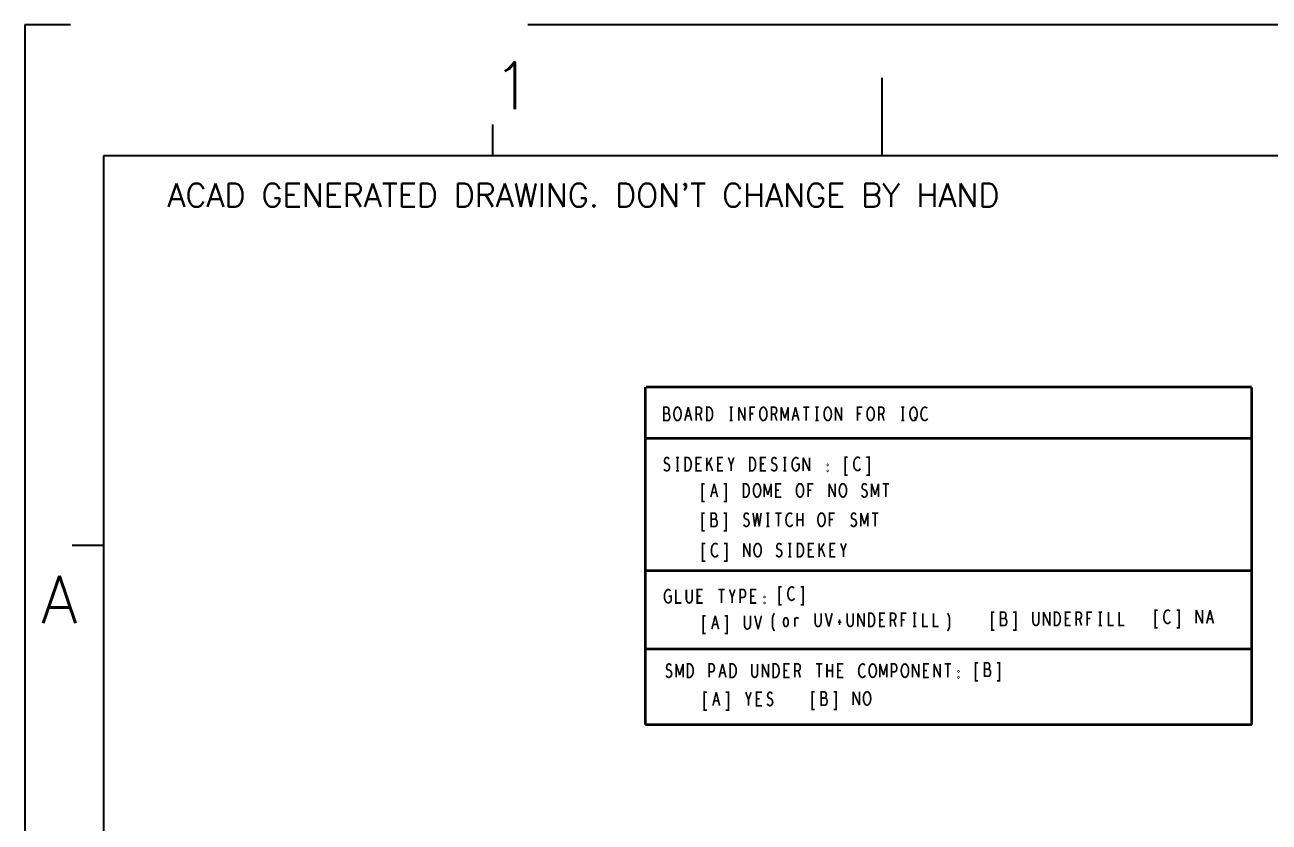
# Model space of a CAD drawing. Header units: millimetres. Extents: x 3885 to 4350, y -149 to 182.
# Drawn here: x 3884.5 to 3978.8, y 121.5 to 181.8 of the extents above; entities that cross this region are included whole.
import ezdxf

# ---------------------------------------------------------------- set-up
doc = ezdxf.new("R2010")
doc.units = ezdxf.units.MM
doc.header["$LTSCALE"] = 23.1
doc.linetypes.add('PHANTOM', pattern=[29.5, 9.5, -1.5, 3, -1.5, 3, -1.5, 9.5])
doc.layers.get('0').update_dxf_attribs({"linetype": 'CONTINUOUS'})
doc.layers.add('0PAPERF', color=2, linetype='PHANTOM', plot=False)
doc.styles.add('SIMPLEX', font='simplex.shx')

msp = doc.modelspace()

# ---------------------------------------------------------------- linework, layer by layer
for p, q in [((3949.477, 171.94), (3949.477, 177.839)), ((3919.984, 171.94), (3919.984, 174.299)), ((3890.491, 171.94), (3890.491, -143.045)), ((4345.863, 171.94), (3890.491, 171.94)), ((3890.491, 142.447), (3888.131, 142.447))]:
    msp.add_line(p, q)
for points, const_width in [([(3931.54, 154.428), (3931.54, 128.879)], 0.203), ([(3931.594, 154.431), (3977.479, 154.431)], 0.203), ([(3977.479, 154.411), (3977.479, 128.881)], 0.203), ([(3933.25, 152.432), (3933.291, 152.483), (3933.321, 152.568), (3933.342, 152.686), (3933.321, 152.788), (3933.281, 152.856), (3933.209, 152.907), (3932.935, 152.907), (3932.935, 151.891), (3933.27, 151.891), (3933.342, 151.958), (3933.382, 152.06), (3933.403, 152.178), (3933.382, 152.297), (3933.321, 152.399), (3933.25, 152.432), (3932.935, 152.432)], 0.127), ([(3934.54, 151.891), (3934.794, 152.907)], 0.127), ([(3934.794, 152.907), (3935.048, 151.891)], 0.127), ([(3935.404, 151.891), (3935.404, 152.907), (3935.658, 152.907), (3935.739, 152.856), (3935.79, 152.788), (3935.81, 152.653), (3935.79, 152.517), (3935.729, 152.432), (3935.658, 152.382), (3935.404, 152.382)], 0.127), ([(3937.924, 152.907), (3938.168, 152.907)], 0.127), ([(3938.046, 152.907), (3938.046, 151.891)], 0.127), ([(3938.625, 151.891), (3938.625, 152.907)], 0.127), ([(3938.625, 152.907), (3939.092, 151.891)], 0.127), ([(3939.092, 151.891), (3939.092, 152.907)], 0.127), ([(3939.478, 151.891), (3939.478, 152.907), (3939.864, 152.907)], 0.127), ([(3941.094, 151.891), (3941.094, 152.907), (3941.348, 152.907), (3941.429, 152.856), (3941.48, 152.788), (3941.5, 152.653), (3941.48, 152.517), (3941.419, 152.432), (3941.348, 152.382), (3941.094, 152.382)], 0.127), ([(3941.845, 151.891), (3941.845, 152.907)], 0.127), ([(3941.845, 152.907), (3942.11, 152.06)], 0.127), ([(3942.11, 152.06), (3942.374, 152.907)], 0.127), ([(3942.374, 152.907), (3942.374, 151.891)], 0.127), ([(3942.668, 151.891), (3942.922, 152.907)], 0.127), ([(3942.922, 152.907), (3943.176, 151.891)], 0.127), ([(3943.502, 152.907), (3943.969, 152.907)], 0.127), ([(3943.735, 152.907), (3943.735, 151.891)], 0.127), ([(3944.426, 152.907), (3944.67, 152.907)], 0.127), ([(3944.548, 152.907), (3944.548, 151.891)], 0.127), ([(3945.94, 151.891), (3945.94, 152.907)], 0.127), ([(3945.94, 152.907), (3946.407, 151.891)], 0.127), ([(3946.407, 151.891), (3946.407, 152.907)], 0.127), ([(3947.606, 151.891), (3947.606, 152.907), (3947.992, 152.907)], 0.127), ([(3949.222, 151.891), (3949.222, 152.907), (3949.476, 152.907), (3949.557, 152.856), (3949.608, 152.788), (3949.628, 152.653), (3949.608, 152.517), (3949.547, 152.432), (3949.476, 152.382), (3949.222, 152.382)], 0.127), ([(3950.929, 152.907), (3951.172, 152.907)], 0.127), ([(3951.05, 152.907), (3951.05, 151.891)], 0.127), ([(3952.9, 152.822), (3952.839, 152.873), (3952.767, 152.907), (3952.686, 152.907), (3952.595, 152.856), (3952.524, 152.771), (3952.473, 152.67), (3952.432, 152.5), (3952.422, 152.348), (3952.442, 152.195), (3952.473, 152.094), (3952.534, 151.992), (3952.605, 151.924), (3952.676, 151.891), (3952.747, 151.891), (3952.818, 151.924), (3952.879, 151.975), (3952.93, 152.043)], 0.127), ([(3934.957, 152.246), (3934.632, 152.246)], 0.127), ([(3935.658, 152.382), (3935.81, 151.891)], 0.127), ([(3937.924, 151.891), (3938.168, 151.891)], 0.127), ([(3939.722, 152.416), (3939.478, 152.416)], 0.127), ([(3941.348, 152.382), (3941.5, 151.891)], 0.127), ([(3943.085, 152.246), (3942.76, 152.246)], 0.127), ([(3944.426, 151.891), (3944.67, 151.891)], 0.127), ([(3947.85, 152.416), (3947.606, 152.416)], 0.127), ([(3949.476, 152.382), (3949.628, 151.891)], 0.127), ([(3950.929, 151.891), (3951.172, 151.891)], 0.127), ([(3951.945, 152.162), (3952.066, 151.891)], 0.127), ([(3931.551, 150.54), (3977.479, 150.54)], 0.203), ([(3932.955, 148.216), (3933.037, 148.131), (3933.128, 148.081), (3933.209, 148.081), (3933.291, 148.131), (3933.352, 148.216), (3933.382, 148.335), (3933.362, 148.453), (3933.311, 148.555), (3933.22, 148.622), (3933.098, 148.656), (3933.027, 148.724), (3932.996, 148.843), (3933.016, 148.961), (3933.067, 149.046), (3933.138, 149.097), (3933.209, 149.097), (3933.281, 149.063), (3933.342, 148.978)], 0.127), ([(3933.86, 149.097), (3934.104, 149.097)], 0.127), ([(3933.982, 149.097), (3933.982, 148.081)], 0.127), ([(3935.81, 148.081), (3935.404, 148.081), (3935.404, 149.097), (3935.81, 149.097)], 0.127), ([(3936.197, 148.081), (3936.197, 149.097)], 0.127), ([(3936.583, 149.097), (3936.197, 148.47)], 0.127), ([(3937.436, 148.081), (3937.03, 148.081), (3937.03, 149.097), (3937.436, 149.097)], 0.127), ([(3938.046, 148.081), (3938.046, 148.538), (3937.842, 149.097)], 0.127), ([(3938.249, 149.097), (3938.046, 148.538)], 0.127), ([(3940.687, 148.081), (3940.281, 148.081), (3940.281, 149.097), (3940.687, 149.097)], 0.127), ([(3941.083, 148.216), (3941.165, 148.131), (3941.256, 148.081), (3941.337, 148.081), (3941.419, 148.131), (3941.48, 148.216), (3941.51, 148.335), (3941.49, 148.453), (3941.439, 148.555), (3941.348, 148.622), (3941.226, 148.656), (3941.155, 148.724), (3941.124, 148.843), (3941.144, 148.961), (3941.195, 149.046), (3941.266, 149.097), (3941.337, 149.097), (3941.409, 149.063), (3941.47, 148.978)], 0.127), ([(3941.988, 149.097), (3942.232, 149.097)], 0.127), ([(3942.11, 149.097), (3942.11, 148.081)], 0.127), ([(3942.983, 148.589), (3943.187, 148.589), (3943.187, 148.284), (3943.126, 148.182), (3943.055, 148.114), (3942.953, 148.081), (3942.851, 148.114), (3942.78, 148.182), (3942.719, 148.284), (3942.679, 148.402), (3942.658, 148.538), (3942.658, 148.656), (3942.679, 148.758), (3942.719, 148.876), (3942.78, 148.978), (3942.841, 149.046), (3942.922, 149.097), (3942.994, 149.097), (3943.075, 149.063), (3943.136, 148.995)], 0.127), ([(3943.502, 148.081), (3943.502, 149.097)], 0.127), ([(3943.502, 149.097), (3943.969, 148.081)], 0.127), ([(3943.969, 148.081), (3943.969, 149.097)], 0.127), ([(3946.875, 149.119), (3946.671, 149.119), (3946.671, 147.765), (3946.875, 147.765)], 0.127), ([(3947.809, 149.035), (3947.748, 149.085), (3947.677, 149.119), (3947.596, 149.119), (3947.505, 149.068), (3947.433, 148.984), (3947.383, 148.882), (3947.342, 148.713), (3947.332, 148.56), (3947.352, 148.408), (3947.383, 148.306), (3947.444, 148.205), (3947.515, 148.137), (3947.586, 148.103), (3947.657, 148.103), (3947.728, 148.137), (3947.789, 148.188), (3947.84, 148.256)], 0.127), ([(3948.297, 147.765), (3948.5, 147.765), (3948.5, 149.119), (3948.297, 149.119)], 0.127), ([(3933.86, 148.081), (3934.104, 148.081)], 0.127), ([(3935.648, 148.606), (3935.404, 148.606)], 0.127), ([(3936.644, 148.081), (3936.369, 148.758)], 0.127), ([(3937.273, 148.606), (3937.03, 148.606)], 0.127), ([(3940.525, 148.606), (3940.281, 148.606)], 0.127), ([(3941.988, 148.081), (3942.232, 148.081)], 0.127), ([(3936.047, 147.115), (3935.844, 147.115), (3935.844, 145.761), (3936.047, 145.761)], 0.127), ([(3936.504, 146.099), (3936.758, 147.115)], 0.127), ([(3936.758, 147.115), (3937.012, 146.099)], 0.127), ([(3937.47, 145.761), (3937.673, 145.761), (3937.673, 147.115), (3937.47, 147.115)], 0.127), ([(3940.558, 146.099), (3940.558, 147.115)], 0.127), ([(3940.558, 147.115), (3940.822, 146.269)], 0.127), ([(3940.822, 146.269), (3941.087, 147.115)], 0.127), ([(3941.087, 147.115), (3941.087, 146.099)], 0.127), ([(3941.838, 146.099), (3941.432, 146.099), (3941.432, 147.115), (3941.838, 147.115)], 0.127), ([(3943.881, 146.099), (3943.881, 147.115), (3944.267, 147.115)], 0.127), ([(3945.465, 146.099), (3945.465, 147.115)], 0.127), ([(3945.465, 147.115), (3945.933, 146.099)], 0.127), ([(3945.933, 146.099), (3945.933, 147.115)], 0.127), ([(3947.924, 146.235), (3948.005, 146.15), (3948.097, 146.099), (3948.178, 146.099), (3948.259, 146.15), (3948.32, 146.235), (3948.351, 146.353), (3948.331, 146.472), (3948.28, 146.573), (3948.188, 146.641), (3948.066, 146.675), (3947.995, 146.743), (3947.965, 146.861), (3947.985, 146.98), (3948.036, 147.064), (3948.107, 147.115), (3948.178, 147.115), (3948.249, 147.081), (3948.31, 146.997)], 0.127), ([(3948.686, 146.099), (3948.686, 147.115)], 0.127), ([(3948.686, 147.115), (3948.95, 146.269)], 0.127), ([(3948.95, 146.269), (3949.215, 147.115)], 0.127), ([(3949.215, 147.115), (3949.215, 146.099)], 0.127), ([(3949.529, 147.115), (3949.997, 147.115)], 0.127), ([(3949.763, 147.115), (3949.763, 146.099)], 0.127), ([(3936.921, 146.455), (3936.596, 146.455)], 0.127), ([(3941.676, 146.624), (3941.432, 146.624)], 0.127), ([(3944.124, 146.624), (3943.881, 146.624)], 0.127), ([(3936.047, 144.893), (3935.844, 144.893), (3935.844, 143.539), (3936.047, 143.539)], 0.127), ([(3936.84, 144.419), (3936.88, 144.47), (3936.911, 144.555), (3936.931, 144.673), (3936.911, 144.775), (3936.87, 144.843), (3936.799, 144.893), (3936.525, 144.893), (3936.525, 143.877), (3936.86, 143.877), (3936.931, 143.945), (3936.972, 144.047), (3936.992, 144.165), (3936.972, 144.284), (3936.911, 144.385), (3936.84, 144.419), (3936.525, 144.419)], 0.127), ([(3937.47, 143.539), (3937.673, 143.539), (3937.673, 144.893), (3937.47, 144.893)], 0.127), ([(3938.983, 144.013), (3939.065, 143.928), (3939.156, 143.877), (3939.237, 143.877), (3939.319, 143.928), (3939.38, 144.013), (3939.41, 144.131), (3939.39, 144.25), (3939.339, 144.352), (3939.248, 144.419), (3939.126, 144.453), (3939.055, 144.521), (3939.024, 144.639), (3939.044, 144.758), (3939.095, 144.843), (3939.166, 144.893), (3939.237, 144.893), (3939.309, 144.86), (3939.369, 144.775)], 0.127), ([(3939.705, 144.893), (3939.847, 143.877)], 0.127), ([(3939.847, 143.877), (3940.01, 144.893)], 0.127), ([(3940.01, 144.893), (3940.172, 143.877)], 0.127), ([(3940.172, 143.877), (3940.314, 144.893)], 0.127), ([(3940.7, 144.893), (3940.944, 144.893)], 0.127), ([(3940.822, 144.893), (3940.822, 143.877)], 0.127), ([(3941.401, 144.893), (3941.869, 144.893)], 0.127), ([(3941.635, 144.893), (3941.635, 143.877)], 0.127), ([(3942.671, 144.809), (3942.611, 144.86), (3942.539, 144.893), (3942.458, 144.893), (3942.367, 144.843), (3942.296, 144.758), (3942.245, 144.656), (3942.204, 144.487), (3942.194, 144.335), (3942.214, 144.182), (3942.245, 144.081), (3942.306, 143.979), (3942.377, 143.911), (3942.448, 143.877), (3942.519, 143.877), (3942.59, 143.911), (3942.651, 143.962), (3942.702, 144.03)], 0.127), ([(3943.047, 143.877), (3943.047, 144.893)], 0.127), ([(3943.474, 144.385), (3943.047, 144.385)], 0.127), ([(3943.474, 144.893), (3943.474, 143.877)], 0.127), ([(3945.506, 143.877), (3945.506, 144.893), (3945.892, 144.893)], 0.127), ([(3945.75, 144.402), (3945.506, 144.402)], 0.127), ([(3947.111, 144.013), (3947.193, 143.928), (3947.284, 143.877), (3947.365, 143.877), (3947.447, 143.928), (3947.508, 144.013), (3947.538, 144.131), (3947.518, 144.25), (3947.467, 144.352), (3947.376, 144.419), (3947.254, 144.453), (3947.183, 144.521), (3947.152, 144.639), (3947.172, 144.758), (3947.223, 144.843), (3947.294, 144.893), (3947.365, 144.893), (3947.437, 144.86), (3947.497, 144.775)], 0.127), ([(3947.873, 143.877), (3947.873, 144.893)], 0.127), ([(3947.873, 144.893), (3948.138, 144.047)], 0.127), ([(3948.138, 144.047), (3948.402, 144.893)], 0.127), ([(3948.402, 144.893), (3948.402, 143.877)], 0.127), ([(3948.717, 144.893), (3949.184, 144.893)], 0.127), ([(3948.95, 144.893), (3948.95, 143.877)], 0.127), ([(3940.7, 143.877), (3940.944, 143.877)], 0.127), ([(3936.087, 142.592), (3935.884, 142.592), (3935.884, 141.238), (3936.087, 141.238)], 0.127), ([(3937.022, 142.508), (3936.961, 142.559), (3936.889, 142.592), (3936.808, 142.592), (3936.717, 142.542), (3936.646, 142.457), (3936.595, 142.356), (3936.554, 142.186), (3936.544, 142.034), (3936.564, 141.881), (3936.595, 141.78), (3936.656, 141.678), (3936.727, 141.61), (3936.798, 141.576), (3936.869, 141.576), (3936.94, 141.61), (3937.001, 141.661), (3937.052, 141.729)], 0.127), ([(3937.509, 141.238), (3937.712, 141.238), (3937.712, 142.592), (3937.509, 142.592)], 0.127), ([(3939.003, 141.576), (3939.003, 142.592)], 0.127), ([(3939.003, 142.592), (3939.47, 141.576)], 0.127), ([(3939.47, 141.576), (3939.47, 142.592)], 0.127), ([(3941.461, 141.712), (3941.543, 141.627), (3941.634, 141.576), (3941.715, 141.576), (3941.797, 141.627), (3941.858, 141.712), (3941.888, 141.83), (3941.868, 141.949), (3941.817, 142.051), (3941.726, 142.118), (3941.604, 142.152), (3941.533, 142.22), (3941.502, 142.338), (3941.522, 142.457), (3941.573, 142.542), (3941.644, 142.592), (3941.715, 142.592), (3941.787, 142.559), (3941.848, 142.474)], 0.127), ([(3942.366, 142.592), (3942.61, 142.592)], 0.127), ([(3942.488, 142.592), (3942.488, 141.576)], 0.127), ([(3944.316, 141.576), (3943.91, 141.576), (3943.91, 142.592), (3944.316, 142.592)], 0.127), ([(3944.702, 141.576), (3944.702, 142.592)], 0.127), ([(3945.089, 142.592), (3944.702, 141.966)], 0.127), ([(3945.942, 141.576), (3945.536, 141.576), (3945.536, 142.592), (3945.942, 142.592)], 0.127), ([(3946.552, 141.576), (3946.552, 142.034), (3946.348, 142.592)], 0.127), ([(3946.755, 142.592), (3946.552, 142.034)], 0.127), ([(3942.366, 141.576), (3942.61, 141.576)], 0.127), ([(3944.154, 142.102), (3943.91, 142.102)], 0.127), ([(3945.15, 141.576), (3944.875, 142.254)], 0.127), ([(3945.779, 142.102), (3945.536, 142.102)], 0.127), ([(3931.594, 140.542), (3977.469, 140.542)], 0.203), ([(3933.309, 138.591), (3933.512, 138.591), (3933.512, 138.286), (3933.451, 138.185), (3933.38, 138.117), (3933.279, 138.083), (3933.177, 138.117), (3933.106, 138.185), (3933.045, 138.286), (3933.004, 138.405), (3932.984, 138.54), (3932.984, 138.659), (3933.004, 138.761), (3933.045, 138.879), (3933.106, 138.981), (3933.167, 139.048), (3933.248, 139.099), (3933.319, 139.099), (3933.4, 139.065), (3933.461, 138.998)], 0.127), ([(3933.858, 139.099), (3933.858, 138.083), (3934.264, 138.083)], 0.127), ([(3934.65, 139.099), (3934.65, 138.371), (3934.691, 138.219), (3934.772, 138.117), (3934.874, 138.083), (3934.975, 138.117), (3935.057, 138.219), (3935.097, 138.371), (3935.097, 139.099)], 0.127), ([(3935.89, 138.083), (3935.483, 138.083), (3935.483, 139.099), (3935.89, 139.099)], 0.127), ([(3935.727, 138.608), (3935.483, 138.608)], 0.127), ([(3937.078, 139.099), (3937.546, 139.099)], 0.127), ([(3937.312, 139.099), (3937.312, 138.083)], 0.127), ([(3938.125, 138.083), (3938.125, 138.54), (3937.922, 139.099)], 0.127), ([(3938.328, 139.099), (3938.125, 138.54)], 0.127), ([(3938.734, 138.083), (3938.734, 139.099), (3938.978, 139.099), (3939.06, 139.048), (3939.121, 138.93), (3939.141, 138.794), (3939.121, 138.659), (3939.07, 138.557), (3938.978, 138.507), (3938.734, 138.507)], 0.127), ([(3939.954, 138.083), (3939.547, 138.083), (3939.547, 139.099), (3939.954, 139.099)], 0.127), ([(3939.791, 138.608), (3939.547, 138.608)], 0.127), ([(3941.879, 139.3), (3941.676, 139.3), (3941.676, 137.946), (3941.879, 137.946)], 0.127), ([(3942.814, 139.216), (3942.753, 139.266), (3942.682, 139.3), (3942.601, 139.3), (3942.509, 139.249), (3942.438, 139.165), (3942.387, 139.063), (3942.347, 138.894), (3942.336, 138.741), (3942.357, 138.589), (3942.387, 138.487), (3942.448, 138.386), (3942.519, 138.318), (3942.59, 138.284), (3942.662, 138.284), (3942.733, 138.318), (3942.794, 138.369), (3942.844, 138.437)], 0.127), ([(3943.302, 137.946), (3943.505, 137.946), (3943.505, 139.3), (3943.302, 139.3)], 0.127), ([(3936.126, 137.118), (3935.923, 137.118), (3935.923, 135.763), (3936.126, 135.763)], 0.127), ([(3936.584, 136.102), (3936.838, 137.118)], 0.127), ([(3936.838, 137.118), (3937.092, 136.102)], 0.127), ([(3937.549, 135.763), (3937.752, 135.763), (3937.752, 137.118), (3937.549, 137.118)], 0.127), ([(3939.053, 137.118), (3939.053, 136.39), (3939.093, 136.237), (3939.174, 136.136), (3939.276, 136.102), (3939.378, 136.136), (3939.459, 136.237), (3939.5, 136.39), (3939.5, 137.118)], 0.127), ([(3939.835, 137.118), (3940.089, 136.102)], 0.127), ([(3940.089, 136.102), (3940.343, 137.118)], 0.127), ([(3941.328, 135.956), (3941.227, 136.125), (3941.176, 136.294), (3941.176, 136.972), (3941.227, 137.141), (3941.328, 137.31)], 0.127), ([(3942.863, 136.836), (3942.913, 136.904), (3942.964, 136.955), (3943.035, 136.972), (3943.086, 136.955), (3943.147, 136.904)], 0.127), ([(3942.863, 136.294), (3942.863, 136.972)], 0.127), ([(3944.407, 137.31), (3944.407, 136.582), (3944.447, 136.43), (3944.529, 136.328), (3944.63, 136.294), (3944.732, 136.328), (3944.813, 136.43), (3944.854, 136.582), (3944.854, 137.31)], 0.127), ([(3945.189, 137.31), (3945.443, 136.294)], 0.127), ([(3945.443, 136.294), (3945.697, 137.31)], 0.127), ([(3946.144, 136.633), (3946.388, 136.633)], 0.127), ([(3946.256, 136.853), (3946.256, 136.413)], 0.127), ([(3946.845, 137.31), (3946.845, 136.582), (3946.886, 136.43), (3946.967, 136.328), (3947.069, 136.294), (3947.17, 136.328), (3947.252, 136.43), (3947.292, 136.582), (3947.292, 137.31)], 0.127), ([(3947.648, 136.294), (3947.648, 137.31)], 0.127), ([(3947.648, 137.31), (3948.115, 136.294)], 0.127), ([(3948.115, 136.294), (3948.115, 137.31)], 0.127), ([(3949.71, 136.294), (3949.304, 136.294), (3949.304, 137.31), (3949.71, 137.31)], 0.127), ([(3949.548, 136.819), (3949.304, 136.819)], 0.127), ([(3950.117, 136.294), (3950.117, 137.31), (3950.371, 137.31), (3950.452, 137.26), (3950.503, 137.192), (3950.523, 137.056), (3950.503, 136.921), (3950.442, 136.836), (3950.371, 136.785), (3950.117, 136.785)], 0.127), ([(3950.371, 136.785), (3950.523, 136.294)], 0.127), ([(3950.94, 136.294), (3950.94, 137.31), (3951.326, 137.31)], 0.127), ([(3951.184, 136.819), (3950.94, 136.819)], 0.127), ([(3951.824, 137.31), (3952.067, 137.31)], 0.127), ([(3951.946, 137.31), (3951.946, 136.294)], 0.127), ([(3952.555, 137.31), (3952.555, 136.294), (3952.962, 136.294)], 0.127), ([(3953.368, 137.31), (3953.368, 136.294), (3953.774, 136.294)], 0.127), ([(3954.435, 135.956), (3954.536, 136.125), (3954.587, 136.294), (3954.587, 136.972), (3954.536, 137.141), (3954.435, 137.31)], 0.127), ([(3957.984, 137.39), (3957.781, 137.39), (3957.781, 136.035), (3957.984, 136.035)], 0.127), ([(3958.776, 136.915), (3958.817, 136.966), (3958.847, 137.051), (3958.868, 137.169), (3958.847, 137.271), (3958.807, 137.339), (3958.736, 137.39), (3958.461, 137.39), (3958.461, 136.374), (3958.797, 136.374), (3958.868, 136.441), (3958.908, 136.543), (3958.929, 136.661), (3958.908, 136.78), (3958.847, 136.882), (3958.776, 136.915), (3958.461, 136.915)], 0.127), ([(3959.406, 136.035), (3959.609, 136.035), (3959.609, 137.39), (3959.406, 137.39)], 0.127), ([(3960.91, 137.39), (3960.91, 136.661), (3960.951, 136.509), (3961.032, 136.407), (3961.133, 136.374), (3961.235, 136.407), (3961.316, 136.509), (3961.357, 136.661), (3961.357, 137.39)], 0.127), ([(3961.713, 136.374), (3961.713, 137.39)], 0.127), ([(3961.713, 137.39), (3962.18, 136.374)], 0.127), ([(3962.18, 136.374), (3962.18, 137.39)], 0.127), ([(3963.775, 136.374), (3963.369, 136.374), (3963.369, 137.39), (3963.775, 137.39)], 0.127), ([(3963.613, 136.899), (3963.369, 136.899)], 0.127), ([(3964.181, 136.374), (3964.181, 137.39), (3964.435, 137.39), (3964.517, 137.339), (3964.568, 137.271), (3964.588, 137.136), (3964.568, 137), (3964.507, 136.915), (3964.435, 136.865), (3964.181, 136.865)], 0.127), ([(3964.435, 136.865), (3964.588, 136.374)], 0.127), ([(3965.004, 136.374), (3965.004, 137.39), (3965.391, 137.39)], 0.127), ([(3965.248, 136.899), (3965.004, 136.899)], 0.127), ([(3965.888, 137.39), (3966.132, 137.39)], 0.127), ([(3966.01, 137.39), (3966.01, 136.374)], 0.127), ([(3966.62, 137.39), (3966.62, 136.374), (3967.026, 136.374)], 0.127), ([(3967.433, 137.39), (3967.433, 136.374), (3967.839, 136.374)], 0.127), ([(3970.361, 137.548), (3970.158, 137.548), (3970.158, 136.194), (3970.361, 136.194)], 0.127), ([(3971.296, 137.464), (3971.235, 137.515), (3971.164, 137.548), (3971.082, 137.548), (3970.991, 137.498), (3970.92, 137.413), (3970.869, 137.311), (3970.828, 137.142), (3970.818, 136.99), (3970.839, 136.837), (3970.869, 136.736), (3970.93, 136.634), (3971.001, 136.566), (3971.072, 136.532), (3971.143, 136.532), (3971.214, 136.566), (3971.275, 136.617), (3971.326, 136.685)], 0.127), ([(3971.783, 136.194), (3971.987, 136.194), (3971.987, 137.548), (3971.783, 137.548)], 0.127), ([(3973.277, 136.532), (3973.277, 137.548)], 0.127), ([(3973.277, 137.548), (3973.744, 136.532)], 0.127), ([(3973.744, 136.532), (3973.744, 137.548)], 0.127), ([(3974.069, 136.532), (3974.323, 137.548)], 0.127), ([(3974.486, 136.888), (3974.161, 136.888)], 0.127), ([(3974.323, 137.548), (3974.577, 136.532)], 0.127), ([(3937, 136.457), (3936.675, 136.457)], 0.127), ([(3951.824, 136.294), (3952.067, 136.294)], 0.127), ([(3965.888, 136.374), (3966.132, 136.374)], 0.127), ([(3931.542, 134.609), (3977.475, 134.609)], 0.203), ([(3933.114, 132.587), (3933.195, 132.503), (3933.286, 132.452), (3933.368, 132.452), (3933.449, 132.503), (3933.51, 132.587), (3933.54, 132.706), (3933.52, 132.824), (3933.469, 132.926), (3933.378, 132.994), (3933.256, 133.028), (3933.185, 133.095), (3933.154, 133.214), (3933.175, 133.332), (3933.225, 133.417), (3933.297, 133.468), (3933.368, 133.468), (3933.439, 133.434), (3933.5, 133.349)], 0.127), ([(3933.876, 132.452), (3933.876, 133.468)], 0.127), ([(3933.876, 133.468), (3934.14, 132.621)], 0.127), ([(3934.14, 132.621), (3934.404, 133.468)], 0.127), ([(3934.404, 133.468), (3934.404, 132.452)], 0.127), ([(3936.375, 132.452), (3936.375, 133.468), (3936.619, 133.468), (3936.7, 133.417), (3936.761, 133.298), (3936.781, 133.163), (3936.761, 133.028), (3936.71, 132.926), (3936.619, 132.875), (3936.375, 132.875)], 0.127), ([(3937.137, 132.452), (3937.391, 133.468)], 0.127), ([(3937.391, 133.468), (3937.645, 132.452)], 0.127), ([(3939.606, 133.468), (3939.606, 132.74), (3939.647, 132.587), (3939.728, 132.486), (3939.829, 132.452), (3939.931, 132.486), (3940.012, 132.587), (3940.053, 132.74), (3940.053, 133.468)], 0.127), ([(3940.409, 132.452), (3940.409, 133.468)], 0.127), ([(3940.409, 133.468), (3940.876, 132.452)], 0.127), ([(3940.876, 132.452), (3940.876, 133.468)], 0.127), ([(3942.471, 132.452), (3942.065, 132.452), (3942.065, 133.468), (3942.471, 133.468)], 0.127), ([(3942.309, 132.977), (3942.065, 132.977)], 0.127), ([(3942.877, 132.452), (3942.877, 133.468), (3943.131, 133.468), (3943.213, 133.417), (3943.264, 133.349), (3943.284, 133.214), (3943.264, 133.078), (3943.203, 132.994), (3943.131, 132.943), (3942.877, 132.943)], 0.127), ([(3943.131, 132.943), (3943.284, 132.452)], 0.127), ([(3944.473, 133.468), (3944.94, 133.468)], 0.127), ([(3944.706, 133.468), (3944.706, 132.452)], 0.127), ([(3945.306, 132.452), (3945.306, 133.468)], 0.127), ([(3945.732, 132.96), (3945.306, 132.96)], 0.127), ([(3945.732, 133.468), (3945.732, 132.452)], 0.127), ([(3946.535, 132.452), (3946.129, 132.452), (3946.129, 133.468), (3946.535, 133.468)], 0.127), ([(3946.373, 132.977), (3946.129, 132.977)], 0.127), ([(3948.181, 133.383), (3948.12, 133.434), (3948.049, 133.468), (3947.968, 133.468), (3947.876, 133.417), (3947.805, 133.332), (3947.754, 133.231), (3947.714, 133.061), (3947.703, 132.909), (3947.724, 132.757), (3947.754, 132.655), (3947.815, 132.553), (3947.886, 132.486), (3947.957, 132.452), (3948.029, 132.452), (3948.1, 132.486), (3948.161, 132.536), (3948.211, 132.604)], 0.127), ([(3949.319, 132.452), (3949.319, 133.468)], 0.127), ([(3949.319, 133.468), (3949.583, 132.621)], 0.127), ([(3949.583, 132.621), (3949.847, 133.468)], 0.127), ([(3949.847, 133.468), (3949.847, 132.452)], 0.127), ([(3950.193, 132.452), (3950.193, 133.468), (3950.437, 133.468), (3950.518, 133.417), (3950.579, 133.298), (3950.599, 133.163), (3950.579, 133.028), (3950.528, 132.926), (3950.437, 132.875), (3950.193, 132.875)], 0.127), ([(3951.788, 132.452), (3951.788, 133.468)], 0.127), ([(3951.788, 133.468), (3952.255, 132.452)], 0.127), ([(3952.255, 132.452), (3952.255, 133.468)], 0.127), ([(3953.037, 132.452), (3952.631, 132.452), (3952.631, 133.468), (3953.037, 133.468)], 0.127), ([(3952.875, 132.977), (3952.631, 132.977)], 0.127), ([(3953.413, 132.452), (3953.413, 133.468)], 0.127), ([(3953.413, 133.468), (3953.881, 132.452)], 0.127), ([(3953.881, 132.452), (3953.881, 133.468)], 0.127), ([(3954.226, 133.468), (3954.694, 133.468)], 0.127), ([(3954.46, 133.468), (3954.46, 132.452)], 0.127), ([(3956.756, 133.548), (3956.553, 133.548), (3956.553, 132.193), (3956.756, 132.193)], 0.127), ([(3957.549, 133.073), (3957.589, 133.124), (3957.62, 133.209), (3957.64, 133.327), (3957.62, 133.429), (3957.579, 133.497), (3957.508, 133.548), (3957.234, 133.548), (3957.234, 132.532), (3957.569, 132.532), (3957.64, 132.599), (3957.681, 132.701), (3957.701, 132.819), (3957.681, 132.938), (3957.62, 133.04), (3957.549, 133.073), (3957.234, 133.073)], 0.127), ([(3958.178, 132.193), (3958.382, 132.193), (3958.382, 133.548), (3958.178, 133.548)], 0.127), ([(3937.554, 132.807), (3937.229, 132.807)], 0.127), ([(3936.206, 131.326), (3936.003, 131.326), (3936.003, 129.971), (3936.206, 129.971)], 0.127), ([(3936.663, 130.31), (3936.917, 131.326)], 0.127), ([(3936.917, 131.326), (3937.171, 130.31)], 0.127), ([(3937.628, 129.971), (3937.832, 129.971), (3937.832, 131.326), (3937.628, 131.326)], 0.127), ([(3939.356, 130.31), (3939.356, 130.767), (3939.152, 131.326)], 0.127), ([(3939.559, 131.326), (3939.356, 130.767)], 0.127), ([(3940.372, 130.31), (3939.965, 130.31), (3939.965, 131.326), (3940.372, 131.326)], 0.127), ([(3940.768, 130.445), (3940.849, 130.36), (3940.94, 130.31), (3941.022, 130.31), (3941.103, 130.36), (3941.164, 130.445), (3941.194, 130.564), (3941.174, 130.682), (3941.123, 130.784), (3941.032, 130.851), (3940.91, 130.885), (3940.839, 130.953), (3940.808, 131.072), (3940.829, 131.19), (3940.88, 131.275), (3940.951, 131.326), (3941.022, 131.326), (3941.093, 131.292), (3941.154, 131.207)], 0.127), ([(3944.378, 131.365), (3944.175, 131.365), (3944.175, 130.011), (3944.378, 130.011)], 0.127), ([(3945.171, 130.891), (3945.211, 130.942), (3945.242, 131.027), (3945.262, 131.145), (3945.242, 131.247), (3945.201, 131.315), (3945.13, 131.365), (3944.856, 131.365), (3944.856, 130.349), (3945.191, 130.349), (3945.262, 130.417), (3945.303, 130.519), (3945.323, 130.637), (3945.303, 130.756), (3945.242, 130.857), (3945.171, 130.891), (3944.856, 130.891)], 0.127), ([(3945.801, 130.011), (3946.004, 130.011), (3946.004, 131.365), (3945.801, 131.365)], 0.127), ([(3947.294, 130.349), (3947.294, 131.365)], 0.127), ([(3947.294, 131.365), (3947.761, 130.349)], 0.127), ([(3947.761, 130.349), (3947.761, 131.365)], 0.127), ([(3937.08, 130.665), (3936.755, 130.665)], 0.127), ([(3940.209, 130.835), (3939.965, 130.835)], 0.127), ([(3931.542, 128.879), (3977.507, 128.879)], 0.203)]:
    msp.add_lwpolyline(points, dxfattribs=dict(const_width=const_width))
at = {"const_width": 0.127}
for points in [[(3933.982, 151.891), (3933.9, 151.908), (3933.829, 151.975), (3933.768, 152.077), (3933.728, 152.195), (3933.707, 152.331), (3933.707, 152.466), (3933.728, 152.602), (3933.768, 152.72), (3933.829, 152.822), (3933.9, 152.89), (3933.982, 152.907), (3934.063, 152.89), (3934.134, 152.822), (3934.195, 152.72), (3934.236, 152.602), (3934.256, 152.466), (3934.256, 152.331), (3934.236, 152.195), (3934.195, 152.077), (3934.134, 151.975), (3934.063, 151.908)], [(3936.197, 151.891), (3936.197, 152.907), (3936.4, 152.907), (3936.481, 152.856), (3936.542, 152.788), (3936.593, 152.686), (3936.633, 152.568), (3936.644, 152.399), (3936.633, 152.229), (3936.593, 152.111), (3936.542, 152.009), (3936.481, 151.941), (3936.4, 151.891)], [(3940.484, 151.891), (3940.403, 151.908), (3940.332, 151.975), (3940.271, 152.077), (3940.23, 152.195), (3940.21, 152.331), (3940.21, 152.466), (3940.23, 152.602), (3940.271, 152.72), (3940.332, 152.822), (3940.403, 152.89), (3940.484, 152.907), (3940.565, 152.89), (3940.636, 152.822), (3940.697, 152.72), (3940.738, 152.602), (3940.758, 152.466), (3940.758, 152.331), (3940.738, 152.195), (3940.697, 152.077), (3940.636, 151.975), (3940.565, 151.908)], [(3945.361, 151.891), (3945.28, 151.908), (3945.208, 151.975), (3945.147, 152.077), (3945.107, 152.195), (3945.087, 152.331), (3945.087, 152.466), (3945.107, 152.602), (3945.147, 152.72), (3945.208, 152.822), (3945.28, 152.89), (3945.361, 152.907), (3945.442, 152.89), (3945.513, 152.822), (3945.574, 152.72), (3945.615, 152.602), (3945.635, 152.466), (3945.635, 152.331), (3945.615, 152.195), (3945.574, 152.077), (3945.513, 151.975), (3945.442, 151.908)], [(3948.612, 151.891), (3948.531, 151.908), (3948.46, 151.975), (3948.399, 152.077), (3948.358, 152.195), (3948.338, 152.331), (3948.338, 152.466), (3948.358, 152.602), (3948.399, 152.72), (3948.46, 152.822), (3948.531, 152.89), (3948.612, 152.907), (3948.693, 152.89), (3948.764, 152.822), (3948.825, 152.72), (3948.866, 152.602), (3948.886, 152.466), (3948.886, 152.331), (3948.866, 152.195), (3948.825, 152.077), (3948.764, 151.975), (3948.693, 151.908)], [(3951.863, 151.891), (3951.782, 151.908), (3951.711, 151.975), (3951.65, 152.077), (3951.609, 152.195), (3951.589, 152.331), (3951.589, 152.466), (3951.609, 152.602), (3951.65, 152.72), (3951.711, 152.822), (3951.782, 152.89), (3951.863, 152.907), (3951.945, 152.89), (3952.016, 152.822), (3952.077, 152.72), (3952.117, 152.602), (3952.138, 152.466), (3952.138, 152.331), (3952.117, 152.195), (3952.077, 152.077), (3952.016, 151.975), (3951.945, 151.908)], [(3934.571, 148.081), (3934.571, 149.097), (3934.774, 149.097), (3934.855, 149.046), (3934.916, 148.978), (3934.967, 148.876), (3935.008, 148.758), (3935.018, 148.589), (3935.008, 148.419), (3934.967, 148.301), (3934.916, 148.199), (3934.855, 148.131), (3934.774, 148.081)], [(3939.448, 148.081), (3939.448, 149.097), (3939.651, 149.097), (3939.732, 149.046), (3939.793, 148.978), (3939.844, 148.876), (3939.885, 148.758), (3939.895, 148.589), (3939.885, 148.419), (3939.844, 148.301), (3939.793, 148.199), (3939.732, 148.131), (3939.651, 148.081)], [(3945.361, 148.504), (3945.341, 148.521), (3945.341, 148.555), (3945.361, 148.572), (3945.381, 148.555), (3945.381, 148.521)], [(3945.361, 148.047), (3945.341, 148.064), (3945.341, 148.098), (3945.361, 148.114), (3945.381, 148.098), (3945.381, 148.064)], [(3938.973, 146.099), (3938.973, 147.115), (3939.176, 147.115), (3939.258, 147.064), (3939.319, 146.997), (3939.369, 146.895), (3939.41, 146.777), (3939.42, 146.607), (3939.41, 146.438), (3939.369, 146.319), (3939.319, 146.218), (3939.258, 146.15), (3939.176, 146.099)], [(3940.01, 146.099), (3939.928, 146.116), (3939.857, 146.184), (3939.796, 146.285), (3939.756, 146.404), (3939.735, 146.539), (3939.735, 146.675), (3939.756, 146.81), (3939.796, 146.929), (3939.857, 147.031), (3939.928, 147.098), (3940.01, 147.115), (3940.091, 147.098), (3940.162, 147.031), (3940.223, 146.929), (3940.264, 146.81), (3940.284, 146.675), (3940.284, 146.539), (3940.264, 146.404), (3940.223, 146.285), (3940.162, 146.184), (3940.091, 146.116)], [(3943.261, 146.099), (3943.179, 146.116), (3943.108, 146.184), (3943.047, 146.285), (3943.007, 146.404), (3942.986, 146.539), (3942.986, 146.675), (3943.007, 146.81), (3943.047, 146.929), (3943.108, 147.031), (3943.179, 147.098), (3943.261, 147.115), (3943.342, 147.098), (3943.413, 147.031), (3943.474, 146.929), (3943.515, 146.81), (3943.535, 146.675), (3943.535, 146.539), (3943.515, 146.404), (3943.474, 146.285), (3943.413, 146.184), (3943.342, 146.116)], [(3946.512, 146.099), (3946.431, 146.116), (3946.36, 146.184), (3946.299, 146.285), (3946.258, 146.404), (3946.238, 146.539), (3946.238, 146.675), (3946.258, 146.81), (3946.299, 146.929), (3946.36, 147.031), (3946.431, 147.098), (3946.512, 147.115), (3946.593, 147.098), (3946.664, 147.031), (3946.725, 146.929), (3946.766, 146.81), (3946.786, 146.675), (3946.786, 146.539), (3946.766, 146.404), (3946.725, 146.285), (3946.664, 146.184), (3946.593, 146.116)], [(3944.886, 143.877), (3944.805, 143.894), (3944.734, 143.962), (3944.673, 144.064), (3944.632, 144.182), (3944.612, 144.318), (3944.612, 144.453), (3944.632, 144.589), (3944.673, 144.707), (3944.734, 144.809), (3944.805, 144.876), (3944.886, 144.893), (3944.968, 144.876), (3945.039, 144.809), (3945.1, 144.707), (3945.14, 144.589), (3945.161, 144.453), (3945.161, 144.318), (3945.14, 144.182), (3945.1, 144.064), (3945.039, 143.962), (3944.968, 143.894)], [(3940.049, 141.576), (3939.968, 141.594), (3939.897, 141.661), (3939.836, 141.763), (3939.795, 141.881), (3939.775, 142.017), (3939.775, 142.152), (3939.795, 142.288), (3939.836, 142.406), (3939.897, 142.508), (3939.968, 142.575), (3940.049, 142.592), (3940.13, 142.575), (3940.202, 142.508), (3940.263, 142.406), (3940.303, 142.288), (3940.324, 142.152), (3940.324, 142.017), (3940.303, 141.881), (3940.263, 141.763), (3940.202, 141.661), (3940.13, 141.594)], [(3943.077, 141.576), (3943.077, 142.592), (3943.28, 142.592), (3943.361, 142.542), (3943.422, 142.474), (3943.473, 142.372), (3943.514, 142.254), (3943.524, 142.084), (3943.514, 141.915), (3943.473, 141.797), (3943.422, 141.695), (3943.361, 141.627), (3943.28, 141.576)], [(3940.563, 138.507), (3940.543, 138.523), (3940.543, 138.557), (3940.563, 138.574), (3940.584, 138.557), (3940.584, 138.523)], [(3940.563, 138.049), (3940.543, 138.066), (3940.543, 138.1), (3940.563, 138.117), (3940.584, 138.1), (3940.584, 138.066)], [(3942.192, 136.294), (3942.131, 136.311), (3942.07, 136.379), (3942.029, 136.498), (3942.009, 136.633), (3942.029, 136.769), (3942.07, 136.887), (3942.131, 136.955), (3942.192, 136.972), (3942.253, 136.955), (3942.314, 136.887), (3942.355, 136.769), (3942.365, 136.633), (3942.355, 136.498), (3942.314, 136.379), (3942.253, 136.311)], [(3948.471, 136.294), (3948.471, 137.31), (3948.674, 137.31), (3948.755, 137.26), (3948.816, 137.192), (3948.867, 137.09), (3948.908, 136.972), (3948.918, 136.802), (3948.908, 136.633), (3948.867, 136.515), (3948.816, 136.413), (3948.755, 136.345), (3948.674, 136.294)], [(3962.536, 136.374), (3962.536, 137.39), (3962.739, 137.39), (3962.82, 137.339), (3962.881, 137.271), (3962.932, 137.169), (3962.972, 137.051), (3962.983, 136.882), (3962.972, 136.712), (3962.932, 136.594), (3962.881, 136.492), (3962.82, 136.424), (3962.739, 136.374)], [(3934.729, 132.452), (3934.729, 133.468), (3934.932, 133.468), (3935.014, 133.417), (3935.075, 133.349), (3935.125, 133.248), (3935.166, 133.129), (3935.176, 132.96), (3935.166, 132.79), (3935.125, 132.672), (3935.075, 132.57), (3935.014, 132.503), (3934.932, 132.452)], [(3937.98, 132.452), (3937.98, 133.468), (3938.184, 133.468), (3938.265, 133.417), (3938.326, 133.349), (3938.377, 133.248), (3938.417, 133.129), (3938.427, 132.96), (3938.417, 132.79), (3938.377, 132.672), (3938.326, 132.57), (3938.265, 132.503), (3938.184, 132.452)], [(3941.232, 132.452), (3941.232, 133.468), (3941.435, 133.468), (3941.516, 133.417), (3941.577, 133.349), (3941.628, 133.248), (3941.668, 133.129), (3941.679, 132.96), (3941.668, 132.79), (3941.628, 132.672), (3941.577, 132.57), (3941.516, 132.503), (3941.435, 132.452)], [(3948.77, 132.452), (3948.689, 132.469), (3948.618, 132.536), (3948.557, 132.638), (3948.516, 132.757), (3948.496, 132.892), (3948.496, 133.028), (3948.516, 133.163), (3948.557, 133.282), (3948.618, 133.383), (3948.689, 133.451), (3948.77, 133.468), (3948.852, 133.451), (3948.923, 133.383), (3948.984, 133.282), (3949.024, 133.163), (3949.045, 133.028), (3949.045, 132.892), (3949.024, 132.757), (3948.984, 132.638), (3948.923, 132.536), (3948.852, 132.469)], [(3951.209, 132.452), (3951.127, 132.469), (3951.056, 132.536), (3950.995, 132.638), (3950.955, 132.757), (3950.934, 132.892), (3950.934, 133.028), (3950.955, 133.163), (3950.995, 133.282), (3951.056, 133.383), (3951.127, 133.451), (3951.209, 133.468), (3951.29, 133.451), (3951.361, 133.383), (3951.422, 133.282), (3951.463, 133.163), (3951.483, 133.028), (3951.483, 132.892), (3951.463, 132.757), (3951.422, 132.638), (3951.361, 132.536), (3951.29, 132.469)], [(3955.273, 132.875), (3955.252, 132.892), (3955.252, 132.926), (3955.273, 132.943), (3955.293, 132.926), (3955.293, 132.892)], [(3955.273, 132.418), (3955.252, 132.435), (3955.252, 132.469), (3955.273, 132.486), (3955.293, 132.469), (3955.293, 132.435)], [(3948.341, 130.349), (3948.259, 130.366), (3948.188, 130.434), (3948.127, 130.536), (3948.087, 130.654), (3948.066, 130.79), (3948.066, 130.925), (3948.087, 131.061), (3948.127, 131.179), (3948.188, 131.281), (3948.259, 131.348), (3948.341, 131.365), (3948.422, 131.348), (3948.493, 131.281), (3948.554, 131.179), (3948.595, 131.061), (3948.615, 130.925), (3948.615, 130.79), (3948.595, 130.654), (3948.554, 130.536), (3948.493, 130.434), (3948.422, 130.366)]]:
    msp.add_lwpolyline(points, close=True, dxfattribs=at)
at = {"layer": '0PAPERF'}
for p, q in [((3884.542, 181.847), (3884.542, -148.989)), ((4349.992, 181.847), (3884.542, 181.847))]:
    msp.add_line(p, q, dxfattribs=at)

# ---------------------------------------------------------------- texts
at = {"style": 'SIMPLEX'}
for s, height, p in [('1', 3.539, (3919.984, 175.479)), ('A', 3.586, (3885.772, 136.548))]:
    msp.add_text(s, height=height, dxfattribs=at).set_placement(p)
at = {"color": 3, "style": 'SIMPLEX'}
msp.add_text("ACAD GENERATED DRAWING. DON'T CHANGE BY HAND", height=1.76958, dxfattribs=at).set_placement((3895.347, 168.068))

doc.saveas('drawing.dxf')
